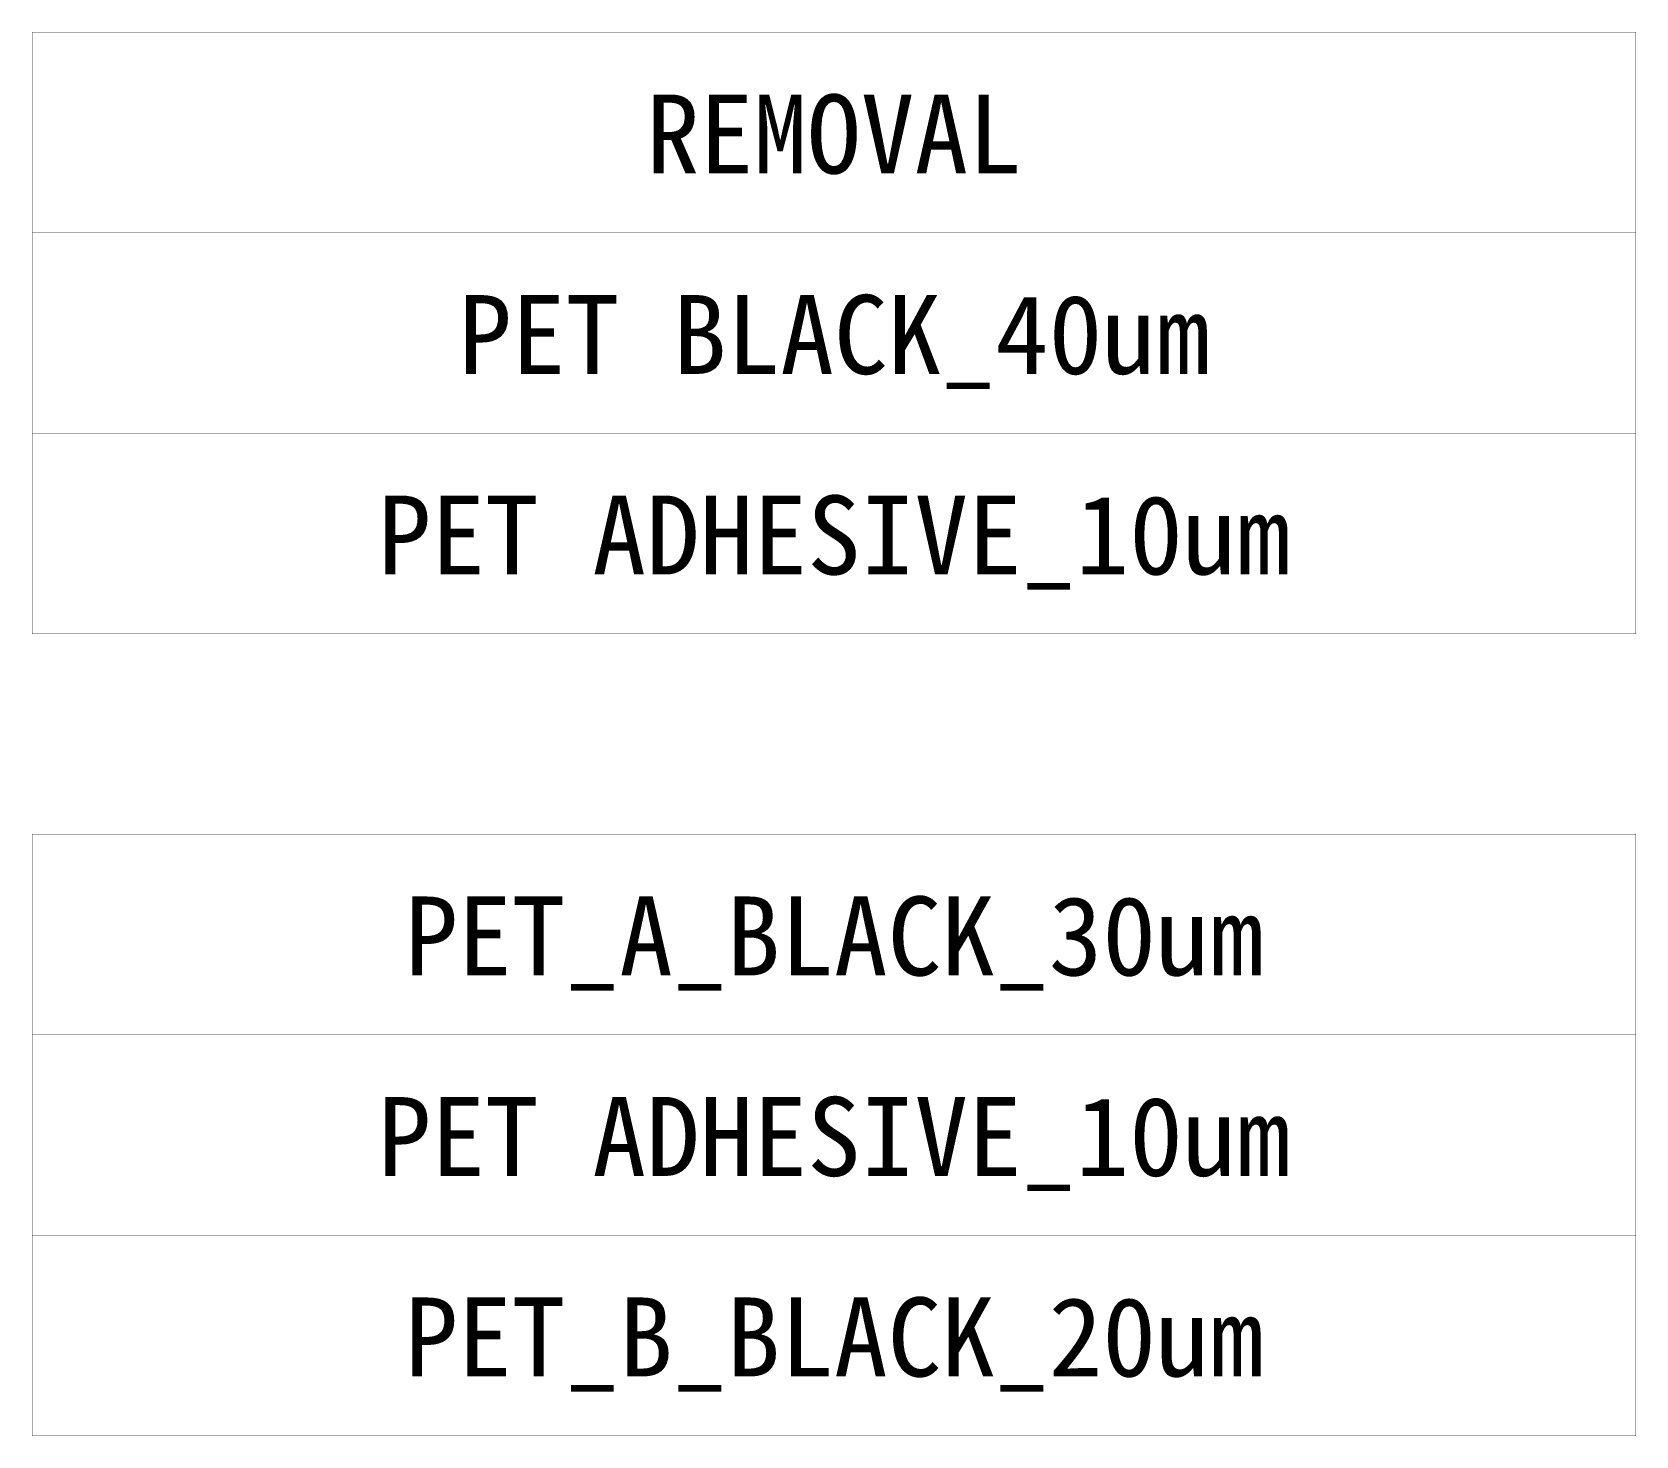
# Model space of a CAD drawing. Extents: x -408 to 322, y -244 to 262.
# Drawn here: x -310.3 to -230.3, y -165.2 to -95.2 of the extents above; entities that cross this region are included whole.
import ezdxf
from ezdxf.enums import TextEntityAlignment as Align

# ---------------------------------------------------------------- set-up
doc = ezdxf.new("R2010")
doc.units = 0
doc.header["$MEASUREMENT"] = 0
for name, color, linetype in [('ADHESIVE-10-1', 13, 'CONTINUOUS'), ('ADHESIVE-10-2', 2, 'CONTINUOUS'), ('LOWER-A-PET', 15, 'CONTINUOUS'), ('LOWER-PET-B', 6, 'CONTINUOUS'), ('PET-15', 11, 'CONTINUOUS'), ('REMOVAL', 2, 'CONTINUOUS')]:
    doc.layers.add(name, color=color, linetype=linetype)
doc.styles.add('STYLE_0', font='TXT', dxfattribs={"height": 3.9375})

msp = doc.modelspace()

# ---------------------------------------------------------------- linework, layer by layer
at = {"layer": 'ADHESIVE-10-1', "const_width": 0.02}
msp.add_lwpolyline([(-310.313, -115.2), (-230.313, -115.2), (-230.313, -125.2), (-310.313, -125.2), (-310.313, -115.2)], dxfattribs=at)
at = {"layer": 'ADHESIVE-10-2', "const_width": 0.02}
msp.add_lwpolyline([(-310.313, -145.2), (-230.313, -145.2), (-230.313, -155.2), (-310.313, -155.2), (-310.313, -145.2)], dxfattribs=at)
at = {"layer": 'LOWER-A-PET', "const_width": 0.02}
msp.add_lwpolyline([(-310.313, -135.2), (-230.313, -135.2), (-230.313, -145.2), (-310.313, -145.2), (-310.313, -135.2)], dxfattribs=at)
at = {"layer": 'LOWER-PET-B', "const_width": 0.02}
msp.add_lwpolyline([(-310.313, -155.2), (-230.313, -155.2), (-230.313, -165.2), (-310.313, -165.2), (-310.313, -155.2)], dxfattribs=at)
at = {"layer": 'PET-15', "const_width": 0.02}
msp.add_lwpolyline([(-310.313, -105.2), (-230.313, -105.2), (-230.313, -115.2), (-310.313, -115.2), (-310.313, -105.2)], dxfattribs=at)
at = {"layer": 'REMOVAL', "const_width": 0.02}
msp.add_lwpolyline([(-310.313, -95.2), (-230.313, -95.2), (-230.313, -105.2), (-310.313, -105.2), (-310.313, -95.2)], dxfattribs=at)

# ---------------------------------------------------------------- texts
at = {"layer": 'ADHESIVE-10-1', "style": 'STYLE_0'}
msp.add_text('PET ADHESIVE_10um', height=3.9375, dxfattribs=at).set_placement((-270.316, -122.242), align=Align.CENTER)
at = {"layer": 'ADHESIVE-10-2', "style": 'STYLE_0'}
msp.add_text('PET ADHESIVE_10um', height=3.9375, dxfattribs=at).set_placement((-270.316, -152.242), align=Align.CENTER)
at = {"layer": 'LOWER-A-PET', "style": 'STYLE_0'}
msp.add_text('PET_A_BLACK_30um', height=3.9375, dxfattribs=at).set_placement((-270.316, -142.242), align=Align.CENTER)
at = {"layer": 'LOWER-PET-B', "style": 'STYLE_0'}
msp.add_text('PET_B_BLACK_20um', height=3.9375, dxfattribs=at).set_placement((-270.316, -162.242), align=Align.CENTER)
at = {"layer": 'PET-15', "style": 'STYLE_0'}
msp.add_text('PET BLACK_40um', height=3.9375, dxfattribs=at).set_placement((-270.316, -112.242), align=Align.CENTER)
at = {"layer": 'REMOVAL', "style": 'STYLE_0'}
msp.add_text('REMOVAL', height=3.9375, dxfattribs=at).set_placement((-270.316, -102.242), align=Align.CENTER)

doc.saveas('drawing.dxf')
